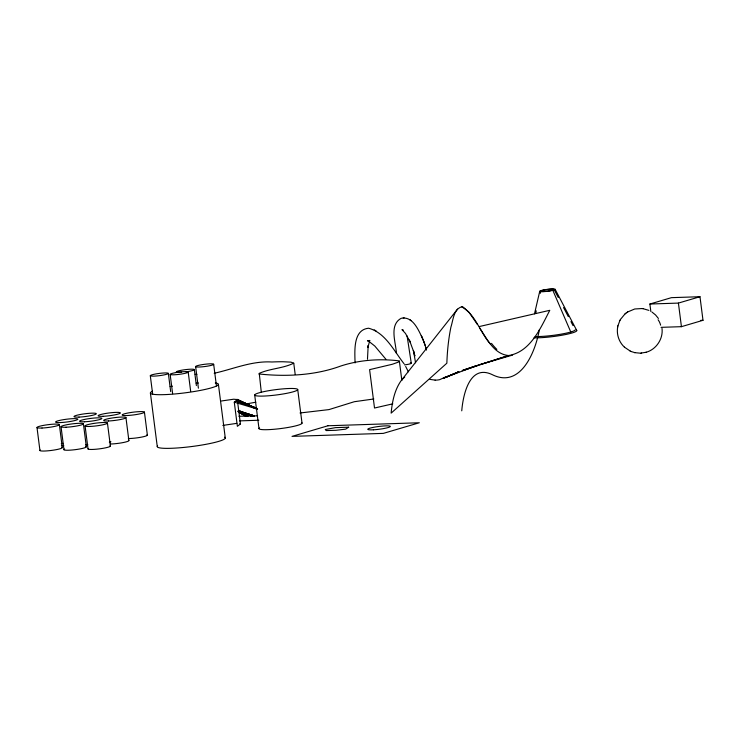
<?xml version="1.0" encoding="UTF-8"?>
<svg xmlns="http://www.w3.org/2000/svg" width="740" height="740" viewBox="0 0 740 740"><rect width="100%" height="100%" fill="white"/><g stroke="black" fill="none" stroke-linecap="round" stroke-linejoin="round"><path stroke-width="1.11" d="M461.751 410.829C463.027 395.216 469.438 364.163 491.786 374.421C520.442 389.175 535.399 352.083 539.312 329.874M367.947 347.134L368.178 345.534L367.475 359.261M646.02 352.305C656.195 349.53 663.373 338.837 661.995 328.347M617.687 326.969C616.337 334.314 619.01 342.222 624.532 347.245M367.891 347.513L369.778 340.4M617.882 325.961L619.944 320.355M617.66 327.099L617.909 325.831M534.493 313.843L539.747 291.246M535.732 313.048L536.241 310.846M540.32 293.299L540.829 291.107M256.688 408.425L236.809 400.543L256.845 408.656L237.346 399.794L234.284 402.171L237.374 426.323L240.435 423.946L237.3 399.591L233.701 399.212L221.39 400.988M261.275 392.043L259.259 373.349C270.211 368.437 283.059 368.483 293.752 363.164L290.913 362.128L283.013 361.749A61.235 7.567 -7.3 0 0 271.969 361.99C251.748 360.769 233.368 369.057 214.202 373.265M620.425 319.486L624.939 314.01M619.88 320.476L620.49 319.375M258.963 373.978C285.807 376.827 314.842 375.532 340.585 366.087C359.252 359.936 379.916 358.484 399.258 360.889L398.398 362.11L392.357 364.256L369.602 369.649L374.514 408.027L392.801 403.837M457.551 309.07L401.506 380.157C394.577 389.656 392.219 401.663 391.127 413.151L446.858 363.192C447.265 351.111 448.496 339.031 450.901 327.173C453.148 320.281 453.555 309.264 461.668 306.786A8.787 6.05 84.2 0 1 463.12 307.091L469.04 312.28L477.457 324.573M369.186 341.196L369.639 340.567M401.506 380.157L404.752 377.002M625.679 313.381L626.78 312.548M624.828 314.102L625.781 313.298M627.576 312.012L634.716 308.987L642.061 308.543M626.66 312.632L627.687 311.938M435.092 380.101A12.256 7.604 -19.6 0 0 439.81 379.62L445.989 376.789M368.835 340.9L369.371 340.659L367.438 340.678L369.14 340.918M442.992 378.473L458.162 372.035L443.76 378.103L458.985 371.841L444.518 377.696L476.976 365.579L462.195 370.666L478.688 365.07L462.981 370.268L508.565 355.542C530.543 351.972 540.57 328.014 549.783 310.31L479.326 326.543M650.839 311.522L649.887 304.029L671.448 297.656L699.975 296.721L703 320.3L681.429 326.673L661.051 327.339M649.887 304.029L678.413 303.086L699.975 296.721M512.616 355.071L479.529 364.746L508.565 355.542C493.811 354.136 487.077 338.763 479.603 327.996M634.624 352.619L640.368 353.202L646.316 352.221M245.43 404.105L255.837 402.19M422.485 338.319C418.35 329.901 412.818 315.906 401.136 318.302C388.889 325.091 395.918 342.555 396.437 353.48M222.823 425.408L236.8 423.363M373.848 398.971L354.34 401.709L328.976 409.599L300.033 412.985M640.979 353.165L641.599 353.128M367.826 340.853L369.547 340.77M700.715 320.374L703 320.3M239.482 420.884L258.834 420.246M238.881 416.25L257.603 415.843M195.147 374.32L196.923 374.301M403.226 317.802L404.151 317.83M435.083 380.12L429.977 379.38M642.93 308.654L648.906 310.384M641.932 308.525L643.079 308.673M634.892 352.675L631.192 351.509M403.356 330.086L401.968 329.605L405.502 333.472L410.247 342.102L409.22 339.938M461.668 306.786C475.644 314.482 480.001 332.491 490.472 344.054M368.122 340.77L374.81 346.043L385.882 359.224M234.284 402.171L256.308 408.776M239.057 410.996L254.449 415.908M238.835 410.987L254.116 415.917L238.724 411.163M257.502 408.637L236.079 401.099L257.252 408.859M239.103 411.357L252.118 415.963L238.169 410.894M238.789 411.292L251.452 415.982L240.056 411.024M257.585 408.961L236.476 400.821L256.937 408.545L237.078 400.275L257.122 408.785M239.908 423.428L240.435 423.946M624.43 347.153L630.304 351.121M257.196 408.674L237.263 400.026L256.771 408.684M630.175 351.065L631.312 351.565M237.346 399.794L256.956 408.859M256.937 408.776L237.3 399.591L257.094 409.072M238.863 411.597L248.131 416.046L239.002 411.523M237.133 399.415L257.437 409.202M404.077 363.784C394.022 351.084 385.475 332.63 368.585 328.218C352.74 329.827 354.849 351.509 355.052 362.942M236.994 399.341L257.585 409.516M238.234 411.385L247.465 416.065L238.336 411.32M238.668 412.208L245.467 416.111M376.087 330.956L374.181 329.846M651.959 312.049L655.548 314.953L658.406 318.45M411.116 320.661L409.599 319.523M405.659 366.466L408.36 371.785M555.148 289.34A7.77 0.962 -7.3 0 1 543.613 291.643A7.77 0.962 -7.3 0 1 543.558 289.969A7.77 0.962 -7.3 0 1 555.148 289.34L576.738 330.456M554.057 289.451L558.274 297.489M563.547 307.544L568.302 316.591M570.938 321.613L573.047 325.637M421.282 335.646L421.883 336.95M409.766 341.057L414.123 352.943L414.844 356.051L413.41 350.418L415.565 362.776M421.856 336.894L424.168 342.528L422.429 338.189M552.752 290.145L570.78 332.001M425.204 345.506L424.066 342.222L426.12 348.522M425.981 348.05L426.508 350.094M411.283 363.285L407.102 335.988M678.413 303.086L681.429 326.673M399.387 361.25L401.848 380.443M297.721 389.573A21.691 2.683 -7.3 0 1 265.521 395.983A21.691 2.683 -7.3 0 1 265.382 391.321A21.691 2.683 -7.3 0 1 297.721 389.573L302.022 423.151M293.752 363.164L295.195 374.449M254.689 395.021L259 428.599M218.411 384.356L225.284 438.015M213.675 364.284A9.102 1.129 -7.3 0 1 200.17 366.975A9.102 1.129 -7.3 0 1 200.105 365.014A9.102 1.129 -7.3 0 1 213.675 364.284L216.441 385.91M195.619 366.568L198.394 388.195M194.343 369.649L196.387 385.586M188.201 372.072A9.102 1.129 -7.3 0 1 174.686 374.764A9.102 1.129 -7.3 0 1 174.631 372.812A9.102 1.129 -7.3 0 1 188.201 372.072L190.679 391.423M170.144 374.357L172.624 393.708M168.35 373.395A9.102 1.129 -7.3 0 1 154.845 376.087A9.102 1.129 -7.3 0 1 154.78 374.135A9.102 1.129 -7.3 0 1 168.35 373.395L170.681 391.608M150.294 375.68L152.634 393.893M150.396 392.968L157.278 446.627M144.429 412.097L147.371 435.092M125.939 417.564L128.88 440.55M107.439 423.021L110.39 446.007M85.082 425.963L88.032 448.949M83.398 423.807L86.349 446.803M61.041 426.749L63.992 449.744M59.357 424.603L62.299 447.589M37 427.544L39.942 450.531M146.918 434.805A11.276 1.397 -7.3 0 1 141.941 437.044A11.276 1.397 -7.3 0 1 128.316 438.552M496.836 349.363A32.884 20.507 50.4 0 1 491.499 343.369M301.513 422.642A21.691 2.683 -7.3 0 1 280.599 428.571A21.691 2.683 -7.3 0 1 259.472 427.97M410.265 362.924A6.429 0.795 -7.3 0 1 410.413 363.747A6.429 0.795 -7.3 0 1 404.484 364.894M658.091 319.726A13.477 10.61 73.5 0 1 660.626 325.165M575.137 329.947A22.505 2.784 -7.3 0 1 559.385 334.443A22.505 2.784 -7.3 0 1 535.131 336.524M576.201 330.022A23.976 2.96 -7.3 0 1 562.946 335.054A23.976 2.96 -7.3 0 1 534.002 337.792M215.285 382.978A34.281 4.237 -7.3 0 1 185.749 392.755A34.281 4.237 -7.3 0 1 152.496 391.21M170.154 386.576A34.281 4.237 -7.3 0 1 172.392 386.178M196.165 383.172A34.281 4.237 -7.3 0 1 198.413 382.996M224.479 437.211A34.281 4.237 -7.3 0 1 192.622 446.414A34.281 4.237 -7.3 0 1 157.602 445.98M181.605 372.294A9.102 1.129 -7.3 0 1 178.913 370.796A9.102 1.129 -7.3 0 1 193.519 369.279A9.102 1.129 -7.3 0 1 185.999 371.832M128.547 440.309A11.276 1.397 -7.3 0 1 123.515 442.492A11.276 1.397 -7.3 0 1 110.251 444.009M109.354 442.141A11.276 1.397 -7.3 0 1 110.898 441.762M87.82 444.749A11.276 1.397 -7.3 0 1 85.47 444.805M63.779 445.536A11.276 1.397 -7.3 0 1 61.42 445.591M61.272 443.723A11.276 1.397 -7.3 0 1 62.817 443.343M110.047 445.767A11.276 1.397 -7.3 0 1 99.142 448.893A11.276 1.397 -7.3 0 1 88.402 448.486M85.664 446.461A11.276 1.397 -7.3 0 1 75.129 449.68A11.276 1.397 -7.3 0 1 64.695 449.097M61.624 447.256A11.276 1.397 -7.3 0 1 51.634 450.401A11.276 1.397 -7.3 0 1 40.312 450.059M348.67 427.202L345.673 429.144L335.877 430.292L326.183 430.578L325.258 429.514L335.507 427.637L348.67 427.202M327.996 425.759L292.022 436.378L383.339 433.381L419.312 422.762L327.996 425.759M253.783 415.926L238.622 410.987L253.783 415.926M253.45 415.936L238.41 410.968L253.45 415.936M246.799 416.084L238.863 411.856L246.799 416.084M246.133 416.093L238.169 411.68L246.133 416.093M369.454 341.362L368.511 340.798L369.38 341.334M373.404 429.801A11.415 1.415 -7.3 0 0 390.35 426.425A11.415 1.415 -7.3 0 0 373.321 427.35A11.415 1.415 -7.3 0 0 373.404 429.801M127.086 415.519A11.276 1.397 -7.3 0 0 144.42 412.245A11.276 1.397 -7.3 0 0 128.242 412.948A11.276 1.397 -7.3 0 0 127.086 415.519M543.798 291.477A6.678 0.823 -7.3 0 0 554.047 289.534A6.678 0.823 -7.3 0 0 544.483 289.95A6.678 0.823 -7.3 0 0 543.798 291.477M103.045 416.305A11.276 1.397 -7.3 0 0 120.379 413.031A11.276 1.397 -7.3 0 0 104.201 413.734A11.276 1.397 -7.3 0 0 103.045 416.305M79.004 417.101A11.276 1.397 -7.3 0 0 96.339 413.827A11.276 1.397 -7.3 0 0 80.16 414.52A11.276 1.397 -7.3 0 0 79.004 417.101M108.595 420.977A11.276 1.397 -7.3 0 0 125.929 417.702A11.276 1.397 -7.3 0 0 109.751 418.405A11.276 1.397 -7.3 0 0 108.595 420.977M84.554 421.772A11.276 1.397 -7.3 0 0 101.889 418.498A11.276 1.397 -7.3 0 0 85.71 419.192A11.276 1.397 -7.3 0 0 84.554 421.772M60.514 422.559A11.276 1.397 -7.3 0 0 77.839 419.284A11.276 1.397 -7.3 0 0 61.67 419.987A11.276 1.397 -7.3 0 0 60.514 422.559M90.104 426.444A11.276 1.397 -7.3 0 0 107.43 423.169A11.276 1.397 -7.3 0 0 91.251 423.863A11.276 1.397 -7.3 0 0 90.104 426.444M66.054 427.23A11.276 1.397 -7.3 0 0 83.389 423.955A11.276 1.397 -7.3 0 0 67.21 424.658A11.276 1.397 -7.3 0 0 66.054 427.23M42.014 428.025A11.276 1.397 -7.3 0 0 59.348 424.742A11.276 1.397 -7.3 0 0 43.17 425.445A11.276 1.397 -7.3 0 0 42.014 428.025"/></g></svg>
